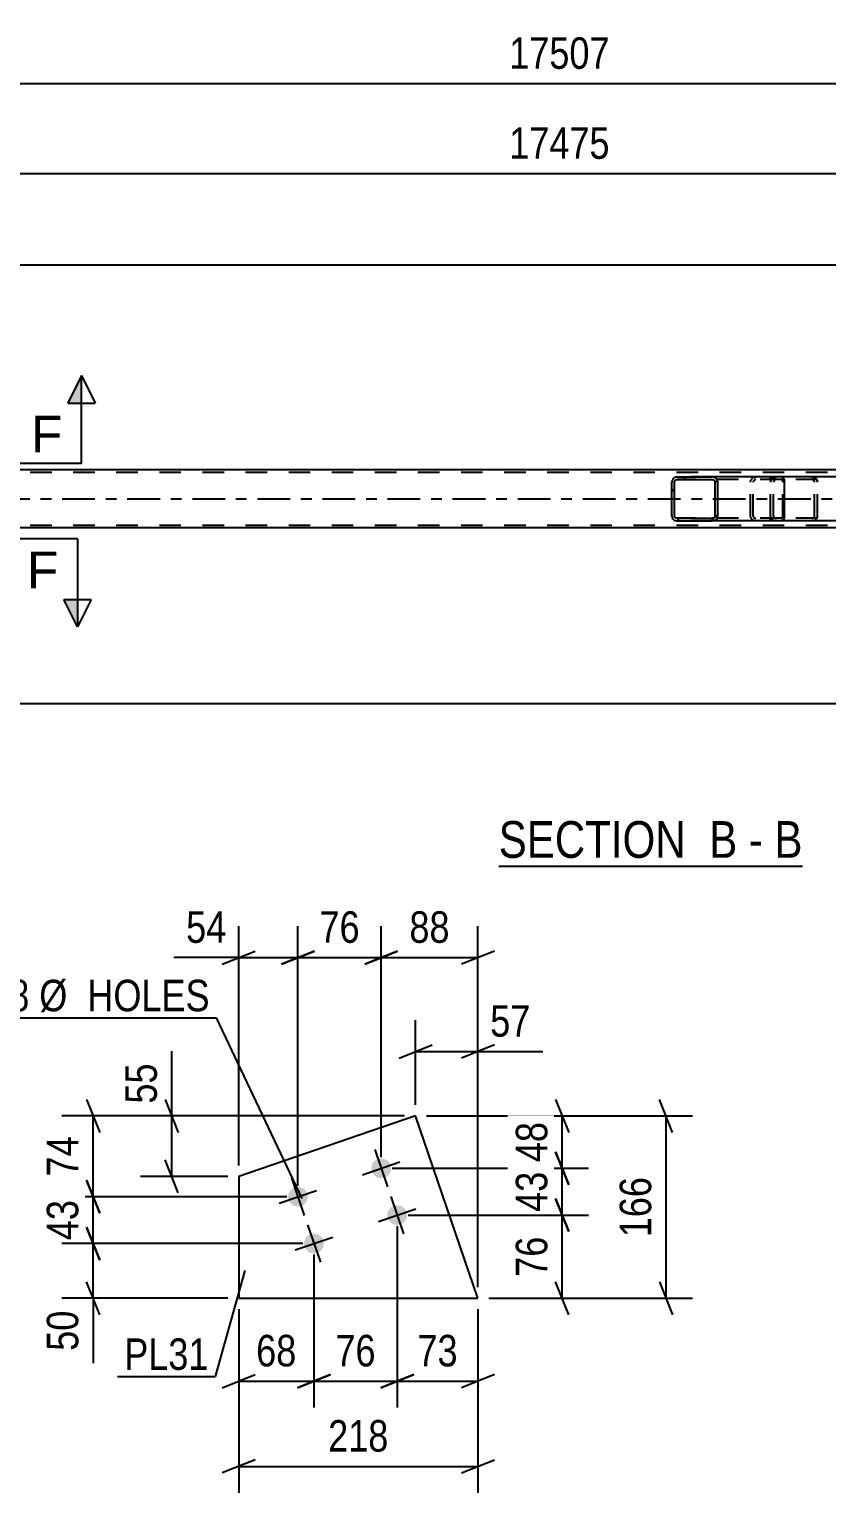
# Model space of a CAD drawing. Header units: millimetres. Extents: x 0 to 841, y 0 to 594.
# Drawn here: x 345.1 to 417.7, y 123.8 to 257 of the extents above; entities that cross this region are included whole.
import ezdxf

# ---------------------------------------------------------------- set-up
doc = ezdxf.new("R2010")
doc.units = ezdxf.units.MM
doc.linetypes.add('DXK_LINE_DOT2', pattern=[3.9198, 1.9599, -1.9599])
doc.linetypes.add('DXK_LINE_DOT3', pattern=[5.9187, 2.979, -0.9799, 0.9799, -0.9799])
doc.styles.add('Arial', font='arial.ttf', dxfattribs={"height": 0.2})
doc.styles.add('Arial Narrow', font='ARIALN.TTF', dxfattribs={"height": 0.2})

# ---------------------------------------------------------------- blocks, each defined once
blk = doc.blocks.new('Unknown-389678698-12 - 4482')
at = {"color": 6, "linetype": 'Continuous'}
blk.add_line((387.84, 180.85), (415.48, 180.85), dxfattribs=at)
at = {"color": 0, "linetype": 'Continuous'}
for points in [[(405.94, 181.6), (405.94, 185.1), (387.84, 185.1), (387.84, 181.6)], [(409.55, 181.6), (409.55, 185.1), (406.99, 185.1), (406.99, 181.6)], [(411.87, 181.6), (411.87, 185.1), (410.6, 185.1), (410.6, 181.6)], [(415.48, 181.6), (415.48, 185.1), (412.92, 185.1), (412.92, 181.6)]]:
    blk.add_wipeout(points, dxfattribs=at)
at = {"color": 7, "linetype": 'Continuous', "style": 'Arial Narrow'}
for s, p in [('SECTION ', (387.84, 181.6)), ('B', (406.99, 181.6)), ('B', (412.92, 181.6)), ('-', (410.6, 181.6))]:
    blk.add_text(s, height=3.34, dxfattribs=at).set_placement(p)
blk = doc.blocks.new('Part-389678698-4607 - 4482')
at = {"color": 7, "linetype": 'DXK_LINE_DOT2'}
for p, q in [((731.32, 216.65), (64.04, 216.65)), ((731.32, 211.85), (64.04, 211.85))]:
    blk.add_line(p, q, dxfattribs=at)
at = {"color": 2, "linetype": 'Continuous'}
for p, q in [((580.96, 216.89), (331.54, 216.89)), ((580.96, 211.61), (331.54, 211.61))]:
    blk.add_line(p, q, dxfattribs=at)
at = {"color": 7, "linetype": 'DXK_LINE_DOT3'}
blk.add_line((64.04, 214.25), (731.32, 214.25), dxfattribs=at)
blk = doc.blocks.new('Part-389678698-4608 - 4482')
at = {"linetype": 'Continuous'}
h = blk.add_hatch(dxfattribs=at)
h.set_pattern_fill('', scale=0.7, style=0, pattern_type=0)
h.set_pattern_definition([(45, (425.1412, 215.9505), (-1.57154, 1.57154), [])])
h.paths.add_polyline_path([(425.18, 215.77), (425.14, 215.95), (425.03, 216.11), (424.86, 216.21), (424.67, 216.25), (421.43, 216.25), (421.24, 216.21), (421.07, 216.11), (420.96, 215.95), (420.92, 215.77), (420.92, 212.73), (420.96, 212.54), (421.07, 212.39), (421.24, 212.28), (421.43, 212.25), (424.67, 212.25), (424.86, 212.28), (425.03, 212.39), (425.14, 212.54), (425.18, 212.73)])
h.paths.add_polyline_path([(424.91, 212.64), (424.85, 212.56), (424.77, 212.51), (424.67, 212.49), (421.43, 212.49), (421.34, 212.51), (421.25, 212.56), (421.2, 212.64), (421.18, 212.73), (421.18, 215.77), (421.2, 215.86), (421.25, 215.94), (421.34, 215.99), (421.43, 216.01), (424.67, 216.01), (424.77, 215.99), (424.85, 215.94), (424.91, 215.86), (424.92, 215.77), (424.92, 212.73)])
at = {"color": 7, "linetype": 'DXK_LINE_DOT2'}
for p, q in [((412.57, 215.77), (412.61, 215.95)), ((412.57, 212.73), (412.57, 215.77)), ((412.85, 215.86), (412.83, 215.77)), ((412.83, 212.73), (412.83, 215.77)), ((412.9, 215.94), (412.85, 215.86)), ((412.89, 216.21), (413.08, 216.25)), ((412.99, 215.99), (412.9, 215.94)), ((413.08, 216.01), (412.99, 215.99)), ((416.32, 216.25), (413.08, 216.25)), ((424.67, 216.01), (413.08, 216.01)), ((416.32, 216.25), (416.52, 216.21)), ((416.42, 215.99), (416.32, 216.01)), ((416.5, 215.94), (416.42, 215.99)), ((416.56, 215.86), (416.5, 215.94)), ((416.58, 215.77), (416.56, 215.86)), ((416.58, 212.73), (416.58, 215.77)), ((416.79, 215.95), (416.83, 215.77)), ((416.83, 212.73), (416.83, 215.77)), ((424.67, 216.25), (421.43, 216.25)), ((412.61, 212.54), (412.57, 212.73)), ((412.83, 212.73), (412.85, 212.64)), ((412.85, 212.64), (412.9, 212.56)), ((413.08, 212.25), (412.89, 212.28)), ((412.9, 212.56), (412.99, 212.51)), ((412.99, 212.51), (413.08, 212.49)), ((424.67, 212.49), (413.08, 212.49)), ((416.32, 212.25), (413.08, 212.25)), ((416.32, 212.49), (416.42, 212.51)), ((416.52, 212.28), (416.32, 212.25)), ((416.42, 212.51), (416.5, 212.56)), ((416.5, 212.56), (416.56, 212.64)), ((416.56, 212.64), (416.58, 212.73)), ((416.83, 212.73), (416.79, 212.54)), ((424.67, 212.25), (421.43, 212.25))]:
    blk.add_line(p, q, dxfattribs=at)
at = {"color": 2, "linetype": 'Continuous'}
for p, q in [((421.43, 216.25), (413.57, 216.25)), ((420.96, 215.95), (420.92, 215.77)), ((420.92, 212.73), (420.92, 215.77)), ((421.18, 215.77), (421.2, 215.86)), ((421.18, 212.73), (421.18, 215.77)), ((421.2, 215.86), (421.25, 215.94)), ((421.43, 216.25), (421.24, 216.21)), ((421.25, 215.94), (421.34, 215.99)), ((421.34, 215.99), (421.43, 216.01)), ((421.43, 216.25), (424.67, 216.25)), ((421.43, 216.01), (424.67, 216.01)), ((424.86, 216.21), (424.67, 216.25)), ((424.67, 216.01), (424.77, 215.99)), ((424.77, 215.99), (424.85, 215.94)), ((424.85, 215.94), (424.91, 215.86)), ((424.91, 215.86), (424.92, 215.77)), ((424.92, 212.73), (424.92, 215.77)), ((425.18, 215.77), (425.14, 215.95)), ((425.18, 212.73), (425.18, 215.77)), ((421.43, 212.25), (413.57, 212.25)), ((420.92, 212.73), (420.96, 212.54)), ((421.2, 212.64), (421.18, 212.73)), ((421.25, 212.56), (421.2, 212.64)), ((421.24, 212.28), (421.43, 212.25)), ((421.34, 212.51), (421.25, 212.56)), ((421.43, 212.49), (421.34, 212.51)), ((421.43, 212.49), (424.67, 212.49)), ((421.43, 212.25), (424.67, 212.25)), ((424.77, 212.51), (424.67, 212.49)), ((424.67, 212.25), (424.86, 212.28)), ((424.85, 212.56), (424.77, 212.51)), ((424.91, 212.64), (424.85, 212.56)), ((424.92, 212.73), (424.91, 212.64)), ((425.14, 212.54), (425.18, 212.73))]:
    blk.add_line(p, q, dxfattribs=at)
at = {"color": 7, "linetype": 'DXK_LINE_DOT2'}
for centre, start, end in [((413.07, 215.75), 110.7584, 155.6801), ((416.34, 215.75), 24.32, 69.2417), ((413.07, 212.75), 204.32, 249.2417), ((416.34, 212.75), 290.7584, 335.6801)]:
    blk.add_arc(centre, 0.496, start, end, dxfattribs=at)
at = {"color": 2, "linetype": 'Continuous'}
for centre, start, end in [((421.41, 215.75), 110.7584, 155.6801), ((424.69, 215.75), 24.32, 69.2417), ((421.41, 212.75), 204.32, 249.2417), ((424.69, 212.75), 290.7584, 335.6801)]:
    blk.add_arc(centre, 0.496, start, end, dxfattribs=at)
blk = doc.blocks.new('Part-389678698-4704 - 4482')
at = {"linetype": 'Continuous'}
h = blk.add_hatch(dxfattribs=at)
h.set_pattern_fill('', scale=0.7, style=0, pattern_type=0)
h.set_pattern_definition([(45, (407.7307, 215.9505), (-1.57154, 1.57154), [])])
h.paths.add_polyline_path([(407.77, 215.77), (407.73, 215.95), (407.62, 216.11), (407.46, 216.21), (407.27, 216.25), (404.08, 216.25), (403.89, 216.21), (403.73, 216.11), (403.62, 215.95), (403.58, 215.77), (403.58, 212.73), (403.62, 212.54), (403.73, 212.39), (403.89, 212.28), (404.08, 212.25), (407.27, 212.25), (407.46, 212.28), (407.62, 212.39), (407.73, 212.54), (407.77, 212.73)])
h.paths.add_polyline_path([(407.5, 212.64), (407.44, 212.56), (407.36, 212.51), (407.27, 212.49), (404.08, 212.49), (403.99, 212.51), (403.9, 212.56), (403.85, 212.64), (403.83, 212.73), (403.83, 215.77), (403.85, 215.86), (403.9, 215.94), (403.99, 215.99), (404.08, 216.01), (407.27, 216.01), (407.36, 215.99), (407.44, 215.94), (407.5, 215.86), (407.52, 215.77), (407.52, 212.73)])
at = {"color": 2, "linetype": 'Continuous'}
for p, q in [((403.62, 215.95), (403.58, 215.77)), ((403.58, 212.73), (403.58, 215.77)), ((403.83, 215.77), (403.85, 215.86)), ((403.83, 212.73), (403.83, 215.77)), ((403.85, 215.86), (403.9, 215.94)), ((404.08, 216.25), (403.89, 216.21)), ((403.9, 215.94), (403.99, 215.99)), ((403.99, 215.99), (404.08, 216.01)), ((404.08, 216.25), (407.27, 216.25)), ((404.08, 216.01), (407.27, 216.01)), ((413.57, 216.25), (407.27, 216.25)), ((407.46, 216.21), (407.27, 216.25)), ((407.27, 216.01), (407.36, 215.99)), ((407.36, 215.99), (407.44, 215.94)), ((407.44, 215.94), (407.5, 215.86)), ((407.5, 215.86), (407.52, 215.77)), ((407.52, 212.73), (407.52, 215.77)), ((407.77, 215.77), (407.73, 215.95)), ((407.77, 212.73), (407.77, 215.77)), ((413.57, 216.25), (413.67, 216.21)), ((413.67, 216.21), (413.76, 216.11)), ((413.76, 216.11), (413.82, 215.95)), ((413.82, 215.95), (413.84, 215.77)), ((413.84, 212.73), (413.84, 215.77)), ((403.58, 212.73), (403.62, 212.54)), ((403.85, 212.64), (403.83, 212.73)), ((403.9, 212.56), (403.85, 212.64)), ((403.89, 212.28), (404.08, 212.25)), ((403.99, 212.51), (403.9, 212.56)), ((404.08, 212.49), (403.99, 212.51)), ((404.08, 212.49), (407.27, 212.49)), ((404.08, 212.25), (407.27, 212.25)), ((407.36, 212.51), (407.27, 212.49)), ((407.27, 212.25), (407.46, 212.28)), ((413.57, 212.25), (407.27, 212.25)), ((407.44, 212.56), (407.36, 212.51)), ((407.5, 212.64), (407.44, 212.56)), ((407.52, 212.73), (407.5, 212.64)), ((407.73, 212.54), (407.77, 212.73)), ((413.67, 212.28), (413.57, 212.25)), ((413.76, 212.39), (413.67, 212.28)), ((413.82, 212.54), (413.76, 212.39)), ((413.84, 212.73), (413.82, 212.54))]:
    blk.add_line(p, q, dxfattribs=at)
at = {"color": 7, "linetype": 'DXK_LINE_DOT2'}
for p, q in [((407.27, 216.25), (404.08, 216.25)), ((413.57, 216.01), (404.08, 216.01)), ((410.73, 215.77), (410.77, 215.95)), ((410.73, 212.73), (410.73, 215.77)), ((411, 215.86), (410.98, 215.77)), ((410.98, 212.73), (410.98, 215.77)), ((411.05, 215.94), (411, 215.86)), ((411.04, 216.21), (411.23, 216.25)), ((411.14, 215.99), (411.05, 215.94)), ((411.23, 216.01), (411.14, 215.99)), ((412.57, 216.01), (412.57, 216.25)), ((413.62, 215.99), (413.57, 216.01)), ((413.66, 215.94), (413.62, 215.99)), ((413.69, 215.86), (413.66, 215.94)), ((413.7, 215.77), (413.69, 215.86)), ((413.7, 212.73), (413.7, 215.77)), ((413.57, 212.49), (404.08, 212.49)), ((407.27, 212.25), (404.08, 212.25)), ((410.77, 212.54), (410.73, 212.73)), ((410.98, 212.73), (411, 212.64)), ((411, 212.64), (411.05, 212.56)), ((411.23, 212.25), (411.04, 212.28)), ((411.05, 212.56), (411.08, 212.54)), ((411.08, 212.54), (411.14, 212.51)), ((411.14, 212.51), (411.23, 212.49)), ((412.57, 212.25), (412.57, 212.49)), ((413.57, 212.49), (413.62, 212.51)), ((413.62, 212.51), (413.66, 212.56)), ((413.66, 212.56), (413.69, 212.64)), ((413.69, 212.64), (413.7, 212.73))]:
    blk.add_line(p, q, dxfattribs=at)
at = {"color": 2, "linetype": 'Continuous'}
for centre, start, end in [((404.07, 215.75), 111.1941, 156.1506), ((407.28, 215.75), 23.8494, 68.8059), ((404.07, 212.74), 203.8494, 248.8059), ((407.28, 212.74), 291.1941, 336.1506)]:
    blk.add_arc(centre, 0.492, start, end, dxfattribs=at)
at = {"color": 7, "linetype": 'DXK_LINE_DOT2'}
for centre, start, end in [((411.22, 215.75), 111.1941, 156.1506), ((411.22, 212.74), 203.8495, 248.8059)]:
    blk.add_arc(centre, 0.492, start, end, dxfattribs=at)
blk = doc.blocks.new('Part-389678698-28863 - 28862')
at = {"color": 2, "linetype": 'Continuous'}
for p, q in [((380.28, 158.12), (364.19, 152.62)), ((385.95, 141.53), (380.28, 158.12)), ((364.19, 152.62), (364.19, 141.53)), ((364.19, 141.53), (385.95, 141.53))]:
    blk.add_line(p, q, dxfattribs=at)
blk = doc.blocks.new('Bolt-389678698-28864 - 28862')
at = {"linetype": 'Continuous'}
for points in [[(378, 153.64, -1), (376.3, 153.06, -1)], [(370.43, 151.05, -1), (368.73, 150.47, -1)], [(379.46, 149.38, -1), (377.75, 148.8, -1)], [(371.89, 146.8, -1), (370.18, 146.21, -1)]]:
    blk.add_hatch(color=1, dxfattribs=at).paths.add_polyline_path(points)
at = {"color": 1, "linetype": 'Continuous'}
for p, q in [((376.57, 155.05), (377.73, 151.65)), ((375.45, 152.77), (378.85, 153.93)), ((369, 152.47), (370.16, 149.06)), ((367.88, 150.18), (371.28, 151.34)), ((378.02, 150.8), (379.19, 147.39)), ((376.9, 148.51), (380.31, 149.67)), ((370.45, 148.21), (371.62, 144.8)), ((369.33, 145.92), (372.74, 147.09))]:
    blk.add_line(p, q, dxfattribs=at)
blk = doc.blocks.new('StraightDimension-389678698-4810 - 4482')
at = {"color": 7, "linetype": 'Continuous'}
blk.add_line((326.34, 235.56), (581.76, 235.56), dxfattribs=at)
blk = doc.blocks.new('StraightDimension-389678698-4907 - 4482')
at = {"color": 7, "linetype": 'Continuous'}
blk.add_line((326.34, 195.64), (581.76, 195.64), dxfattribs=at)
blk = doc.blocks.new('StraightDimension-389678698-13700 - 4482')
at = {"color": 7, "linetype": 'Continuous'}
blk.add_line((55.42, 243.85), (731.32, 243.85), dxfattribs=at)
at = {"color": 0}
blk.add_wipeout([(398.54, 244.6), (398.54, 248.8), (388.2, 248.8), (388.2, 244.6)], dxfattribs=at)
at = {"color": 3, "style": 'Arial Narrow'}
blk.add_text('17475', height=2.863, dxfattribs=at).set_placement((388.8, 245.2))
blk = doc.blocks.new('StraightDimension-389678698-28582 - 4482')
at = {"color": 7, "linetype": 'Continuous'}
blk.add_line((54.78, 252.04), (731.96, 252.04), dxfattribs=at)
at = {"color": 0}
blk.add_wipeout([(398.54, 252.79), (398.54, 256.99), (388.2, 256.99), (388.2, 252.79)], dxfattribs=at)
at = {"color": 3, "style": 'Arial Narrow'}
blk.add_text('17507', height=2.863, dxfattribs=at).set_placement((388.8, 253.39))
blk = doc.blocks.new('StraightDimension-389678698-47230 - 28862')
at = {"color": 7, "linetype": 'Continuous'}
for p, q in [((369.58, 151.76), (369.58, 175.37)), ((377.15, 154.35), (377.15, 175.37)), ((368.08, 171.92), (371.08, 173.12)), ((378.65, 173.12), (375.65, 171.92)), ((369.58, 172.52), (377.15, 172.52))]:
    blk.add_line(p, q, dxfattribs=at)
at = {"color": 0}
blk.add_wipeout([(375.79, 173.27), (375.79, 177.47), (370.94, 177.47), (370.94, 173.27)], dxfattribs=at)
at = {"color": 3, "style": 'Arial Narrow'}
blk.add_text('76', height=2.863, dxfattribs=at).set_placement((371.54, 173.87))
blk = doc.blocks.new('StraightDimension-389678698-35698 - 28862')
at = {"color": 7, "linetype": 'Continuous'}
for p, q in [((364.19, 140.53), (364.19, 123.83)), ((385.95, 140.53), (385.95, 123.83)), ((365.69, 126.83), (362.69, 125.63)), ((384.45, 125.63), (387.45, 126.83)), ((364.19, 126.23), (385.95, 126.23))]:
    blk.add_line(p, q, dxfattribs=at)
at = {"color": 0}
blk.add_wipeout([(378.41, 126.98), (378.41, 131.18), (371.73, 131.18), (371.73, 126.98)], dxfattribs=at)
at = {"color": 3, "style": 'Arial Narrow'}
blk.add_text('218', height=2.863, dxfattribs=at).set_placement((372.33, 127.58))
blk = doc.blocks.new('StraightDimension-389678698-35705 - 28862')
at = {"color": 7, "linetype": 'Continuous'}
for p, q in [((371.04, 145.5), (371.04, 131.58)), ((364.19, 140.53), (364.19, 131.58)), ((362.69, 133.38), (365.69, 134.58)), ((372.54, 134.58), (369.54, 133.38)), ((364.19, 133.98), (371.04, 133.98))]:
    blk.add_line(p, q, dxfattribs=at)
at = {"color": 0}
blk.add_wipeout([(370.04, 134.73), (370.04, 138.93), (365.18, 138.93), (365.18, 134.73)], dxfattribs=at)
at = {"color": 3, "style": 'Arial Narrow'}
blk.add_text('68', height=2.863, dxfattribs=at).set_placement((365.78, 135.33))
blk = doc.blocks.new('StraightDimension-389678698-35703 - 28862')
at = {"color": 7, "linetype": 'Continuous'}
for p, q in [((378.61, 148.09), (378.61, 131.58)), ((385.95, 140.53), (385.95, 131.58)), ((377.11, 133.38), (380.11, 134.58)), ((387.45, 134.58), (384.45, 133.38)), ((378.61, 133.98), (385.95, 133.98))]:
    blk.add_line(p, q, dxfattribs=at)
at = {"color": 0}
blk.add_wipeout([(384.7, 134.73), (384.7, 138.93), (379.85, 138.93), (379.85, 134.73)], dxfattribs=at)
at = {"color": 3, "style": 'Arial Narrow'}
blk.add_text('73', height=2.863, dxfattribs=at).set_placement((380.45, 135.33))
blk = doc.blocks.new('StraightDimension-389678698-35704 - 28862')
at = {"color": 7, "linetype": 'Continuous'}
for p, q in [((378.61, 148.09), (378.61, 131.58)), ((371.04, 145.5), (371.04, 131.58)), ((369.54, 133.38), (372.54, 134.58)), ((380.11, 134.58), (377.11, 133.38)), ((371.04, 133.98), (378.61, 133.98))]:
    blk.add_line(p, q, dxfattribs=at)
at = {"color": 0}
blk.add_wipeout([(377.25, 134.73), (377.25, 138.93), (372.39, 138.93), (372.39, 134.73)], dxfattribs=at)
at = {"color": 3, "style": 'Arial Narrow'}
blk.add_text('76', height=2.863, dxfattribs=at).set_placement((372.99, 135.33))
blk = doc.blocks.new('StraightDimension-389678698-35841 - 28862')
at = {"color": 7, "linetype": 'Continuous'}
for p, q in [((358.1, 158.12), (358.1, 164.02)), ((358.1, 158.12), (358.1, 164.02)), ((357.5, 159.62), (358.7, 156.62)), ((379.28, 158.12), (355.25, 158.12)), ((358.1, 152.62), (358.1, 158.12)), ((358.7, 151.12), (357.5, 154.12)), ((363.19, 152.62), (355.25, 152.62))]:
    blk.add_line(p, q, dxfattribs=at)
at = {"color": 0}
blk.add_wipeout([(357.35, 163.5), (353.15, 163.5), (353.15, 158.64), (357.35, 158.64)], dxfattribs=at)
at = {"color": 3, "style": 'Arial Narrow'}
blk.add_text('55', height=2.863, rotation=90.0002, dxfattribs=at).set_placement((356.75, 159.24))
blk = doc.blocks.new('StraightDimension-389678698-35724 - 28862')
at = {"color": 7, "linetype": 'Continuous'}
for p, q in [((380.28, 159.12), (380.28, 166.83)), ((385.95, 142.53), (385.95, 166.83)), ((378.78, 163.38), (381.78, 164.58)), ((380.28, 163.98), (385.95, 163.98)), ((387.45, 164.58), (384.45, 163.38)), ((385.95, 163.98), (391.85, 163.98)), ((385.95, 163.98), (391.85, 163.98))]:
    blk.add_line(p, q, dxfattribs=at)
at = {"color": 0}
blk.add_wipeout([(391.33, 164.73), (391.33, 168.93), (386.47, 168.93), (386.47, 164.73)], dxfattribs=at)
at = {"color": 3, "style": 'Arial Narrow'}
blk.add_text('57', height=2.863, dxfattribs=at).set_placement((387.07, 165.33))
blk = doc.blocks.new('StraightDimension-389678698-35774 - 28862')
at = {"color": 7, "linetype": 'Continuous'}
for p, q in [((403.66, 156.62), (402.46, 159.62)), ((381.28, 158.12), (405.46, 158.12)), ((403.06, 141.53), (403.06, 158.12)), ((402.46, 143.03), (403.66, 140.03)), ((386.95, 141.53), (405.46, 141.53))]:
    blk.add_line(p, q, dxfattribs=at)
at = {"color": 0}
blk.add_wipeout([(402.31, 153.17), (398.11, 153.17), (398.11, 146.48), (402.31, 146.48)], dxfattribs=at)
at = {"color": 3, "style": 'Arial Narrow'}
blk.add_text('166', height=2.863, rotation=90.0002, dxfattribs=at).set_placement((401.71, 147.08))
blk = doc.blocks.new('StraightDimension-389678698-35783 - 28862')
at = {"color": 7, "linetype": 'Continuous'}
for p, q in [((393.01, 159.62), (394.21, 156.62)), ((381.28, 158.12), (396.01, 158.12)), ((393.61, 153.35), (393.61, 158.12)), ((394.21, 151.85), (393.01, 154.85)), ((378.15, 153.35), (396.01, 153.35))]:
    blk.add_line(p, q, dxfattribs=at)
at = {"color": 0}
blk.add_wipeout([(392.86, 158.16), (388.66, 158.16), (388.66, 153.31), (392.86, 153.31)], dxfattribs=at)
at = {"color": 3, "style": 'Arial Narrow'}
blk.add_text('48', height=2.863, rotation=90.0002, dxfattribs=at).set_placement((392.26, 153.91))
blk = doc.blocks.new('StraightDimension-389678698-35784 - 28862')
at = {"color": 7, "linetype": 'Continuous'}
for p, q in [((393.01, 154.85), (394.21, 151.85)), ((378.15, 153.35), (396.01, 153.35)), ((393.61, 149.09), (393.61, 153.35)), ((394.21, 147.59), (393.01, 150.59)), ((379.61, 149.09), (396.01, 149.09))]:
    blk.add_line(p, q, dxfattribs=at)
at = {"color": 0}
blk.add_wipeout([(392.86, 153.65), (388.66, 153.65), (388.66, 148.79), (392.86, 148.79)], dxfattribs=at)
at = {"color": 3, "style": 'Arial Narrow'}
blk.add_text('43', height=2.863, rotation=90.0002, dxfattribs=at).set_placement((392.26, 149.39))
blk = doc.blocks.new('StraightDimension-389678698-35785 - 28862')
at = {"color": 7, "linetype": 'Continuous'}
for p, q in [((393.01, 150.59), (394.21, 147.59)), ((379.61, 149.09), (396.01, 149.09)), ((393.61, 141.53), (393.61, 149.09)), ((394.21, 140.03), (393.01, 143.03)), ((386.95, 141.53), (396.01, 141.53))]:
    blk.add_line(p, q, dxfattribs=at)
at = {"color": 0}
blk.add_wipeout([(392.86, 147.74), (388.66, 147.74), (388.66, 142.88), (392.86, 142.88)], dxfattribs=at)
at = {"color": 3, "style": 'Arial Narrow'}
blk.add_text('76', height=2.863, rotation=90.0002, dxfattribs=at).set_placement((392.26, 143.48))
blk = doc.blocks.new('StraightDimension-389678698-47231 - 28862')
at = {"color": 7, "linetype": 'Continuous'}
for p, q in [((364.19, 153.62), (364.19, 175.37)), ((369.58, 151.76), (369.58, 175.37)), ((362.69, 171.92), (365.69, 173.12)), ((371.08, 173.12), (368.08, 171.92)), ((364.19, 172.52), (358.28, 172.52)), ((364.19, 172.52), (358.28, 172.52)), ((364.19, 172.52), (369.58, 172.52))]:
    blk.add_line(p, q, dxfattribs=at)
at = {"color": 0}
blk.add_wipeout([(363.66, 173.27), (363.66, 177.47), (358.81, 177.47), (358.81, 173.27)], dxfattribs=at)
at = {"color": 3, "style": 'Arial Narrow'}
blk.add_text('54', height=2.863, dxfattribs=at).set_placement((359.41, 173.87))
blk = doc.blocks.new('StraightDimension-389678698-47167 - 28862')
at = {"color": 7, "linetype": 'Continuous'}
for p, q in [((350.35, 159.62), (351.55, 156.62)), ((379.28, 158.12), (348.1, 158.12)), ((350.95, 150.76), (350.95, 158.12)), ((351.55, 149.26), (350.35, 152.26)), ((368.58, 150.76), (348.1, 150.76))]:
    blk.add_line(p, q, dxfattribs=at)
at = {"color": 0}
blk.add_wipeout([(350.2, 156.87), (346, 156.87), (346, 152.01), (350.2, 152.01)], dxfattribs=at)
at = {"color": 3, "style": 'Arial Narrow'}
blk.add_text('74', height=2.863, rotation=90.0002, dxfattribs=at).set_placement((349.6, 152.61))
blk = doc.blocks.new('StraightDimension-389678698-47168 - 28862')
at = {"color": 7, "linetype": 'Continuous'}
for p, q in [((350.35, 152.26), (351.55, 149.26)), ((368.58, 150.76), (348.1, 150.76)), ((350.95, 146.5), (350.95, 150.76)), ((351.55, 145), (350.35, 148)), ((370.04, 146.5), (348.1, 146.5))]:
    blk.add_line(p, q, dxfattribs=at)
at = {"color": 0}
blk.add_wipeout([(350.2, 151.06), (346, 151.06), (346, 146.21), (350.2, 146.21)], dxfattribs=at)
at = {"color": 3, "style": 'Arial Narrow'}
blk.add_text('43', height=2.863, rotation=90.0002, dxfattribs=at).set_placement((349.6, 146.81))
blk = doc.blocks.new('StraightDimension-389678698-47169 - 28862')
at = {"color": 7, "linetype": 'Continuous'}
for p, q in [((350.35, 148), (351.55, 145)), ((370.04, 146.5), (348.1, 146.5)), ((350.95, 141.53), (350.95, 146.5)), ((351.55, 140.03), (350.35, 143.03)), ((363.19, 141.53), (348.1, 141.53)), ((350.95, 141.53), (350.95, 135.63)), ((350.95, 141.53), (350.95, 135.63))]:
    blk.add_line(p, q, dxfattribs=at)
at = {"color": 0}
blk.add_wipeout([(350.2, 141.01), (346, 141.01), (346, 136.15), (350.2, 136.15)], dxfattribs=at)
at = {"color": 3, "style": 'Arial Narrow'}
blk.add_text('50', height=2.863, rotation=90.0002, dxfattribs=at).set_placement((349.6, 136.75))
blk = doc.blocks.new('StraightDimension-389678698-47229 - 28862')
at = {"color": 7, "linetype": 'Continuous'}
for p, q in [((377.15, 154.35), (377.15, 175.37)), ((385.95, 142.53), (385.95, 175.37)), ((375.65, 171.92), (378.65, 173.12)), ((387.45, 173.12), (384.45, 171.92)), ((377.15, 172.52), (385.95, 172.52))]:
    blk.add_line(p, q, dxfattribs=at)
at = {"color": 0}
blk.add_wipeout([(383.98, 173.27), (383.98, 177.47), (379.12, 177.47), (379.12, 173.27)], dxfattribs=at)
at = {"color": 3, "style": 'Arial Narrow'}
blk.add_text('88', height=2.863, dxfattribs=at).set_placement((379.72, 173.87))
blk = doc.blocks.new('SectionMark-389678698-4948 - 4482')
at = {"linetype": 'Continuous'}
for points in [[(304.86, 205.11), (306.11, 205.11), (304.86, 202.61)], [(348.28, 205.11), (349.53, 205.11), (349.53, 202.61)]]:
    blk.add_hatch(color=6, dxfattribs=at).paths.add_polyline_path(points)
at = {"color": 6, "linetype": 'Continuous'}
for p, q in [((304.86, 210.61), (312.86, 210.61)), ((304.86, 210.61), (304.86, 202.61)), ((349.53, 210.61), (341.53, 210.61)), ((349.53, 210.61), (349.53, 202.61)), ((304.86, 202.61), (303.61, 205.11)), ((306.11, 205.11), (303.61, 205.11)), ((304.86, 202.61), (306.11, 205.11)), ((348.28, 205.11), (350.78, 205.11)), ((349.53, 202.61), (348.28, 205.11)), ((350.78, 205.11), (349.53, 202.61))]:
    blk.add_line(p, q, dxfattribs=at)
at = {"color": 0, "linetype": 'Continuous'}
for points in [[(309.46, 206.11), (309.46, 209.61), (306.61, 209.61), (306.61, 206.11)], [(347.78, 206.11), (347.78, 209.61), (344.93, 209.61), (344.93, 206.11)]]:
    blk.add_wipeout(points, dxfattribs=at)
at = {"color": 3, "linetype": 'Continuous', "style": 'Arial'}
for p in [(306.61, 206.11), (344.93, 206.11)]:
    blk.add_text('F', height=3.34, dxfattribs=at).set_placement(p)
blk = doc.blocks.new('SectionMark-389678698-4952 - 4482')
at = {"linetype": 'Continuous'}
for points in [[(306.84, 222.98), (305.59, 222.98), (305.59, 225.48)], [(349.9, 222.98), (348.65, 222.98), (349.9, 225.48)]]:
    blk.add_hatch(color=6, dxfattribs=at).paths.add_polyline_path(points)
at = {"color": 6, "linetype": 'Continuous'}
for p, q in [((304.34, 222.98), (305.59, 225.48)), ((305.59, 217.48), (305.59, 225.48)), ((305.59, 225.48), (306.84, 222.98)), ((349.9, 225.48), (348.65, 222.98)), ((349.9, 217.48), (349.9, 225.48)), ((349.9, 225.48), (351.15, 222.98)), ((306.84, 222.98), (304.34, 222.98)), ((348.65, 222.98), (351.15, 222.98)), ((305.59, 217.48), (313.59, 217.48)), ((349.9, 217.48), (341.9, 217.48))]:
    blk.add_line(p, q, dxfattribs=at)
at = {"color": 0, "linetype": 'Continuous'}
for points in [[(310.2, 218.48), (310.2, 221.98), (307.34, 221.98), (307.34, 218.48)], [(348.15, 218.48), (348.15, 221.98), (345.3, 221.98), (345.3, 218.48)]]:
    blk.add_wipeout(points, dxfattribs=at)
at = {"color": 3, "linetype": 'Continuous', "style": 'Arial'}
for p in [(307.34, 218.48), (345.3, 218.48)]:
    blk.add_text('F', height=3.34, dxfattribs=at).set_placement(p)
blk = doc.blocks.new('Mark-389678698-29476 - 28862')
at = {"color": 0}
blk.add_wipeout([(361.46, 135.01), (361.46, 138.01), (353.78, 138.01), (353.78, 135.01)], dxfattribs=at)
blk.add_wipeout([(361.46, 135.01), (361.46, 138.01), (353.78, 138.01), (353.78, 135.01)], dxfattribs=at)
at = {"color": 30, "linetype": 'Continuous'}
for p in [(364.74, 144.04), (353.18, 134.41)]:
    blk.add_line(p, (362.06, 134.41), dxfattribs=at)
at = {"color": 3, "style": 'Arial Narrow'}
blk.add_text('PL31', height=2.863, dxfattribs=at).set_placement((353.78, 135.01))
blk = doc.blocks.new('Mark-389678698-29479 - 28862')
at = {"color": 0}
for points in [[(337.87, 167.64), (337.87, 170.64), (336.04, 170.64), (336.04, 167.64)], [(340.6, 167.64), (340.6, 170.64), (338.77, 170.64), (338.77, 167.64)], [(345.15, 167.64), (345.15, 170.64), (341.5, 170.64), (341.5, 167.64)], [(361.58, 167.64), (361.58, 170.64), (346.05, 170.64), (346.05, 167.64)]]:
    blk.add_wipeout(points, dxfattribs=at)
for points in [[(337.87, 167.64), (337.87, 170.64), (336.04, 170.64), (336.04, 167.64)], [(340.6, 167.64), (340.6, 170.64), (338.77, 170.64), (338.77, 167.64)], [(345.15, 167.64), (345.15, 170.64), (341.5, 170.64), (341.5, 167.64)], [(361.58, 167.64), (361.58, 170.64), (346.05, 170.64), (346.05, 167.64)]]:
    blk.add_wipeout(points, dxfattribs=at)
at = {"color": 7, "linetype": 'Continuous'}
for p in [(335.44, 167.04), (369.97, 150.59)]:
    blk.add_line(p, (362.18, 167.04), dxfattribs=at)
at = {"color": 3, "style": 'Arial Narrow'}
for s, height, p in [('4', 2.86, (336.04, 167.64)), ('#', 2.86, (338.77, 167.64)), ('18', 2.863, (341.5, 167.64)), ('Ø  HOLES', 2.863, (346.05, 167.64))]:
    blk.add_text(s, height=height, dxfattribs=at).set_placement(p)

msp = doc.modelspace()

# ---------------------------------------------------------------- block references
for name in ['StraightDimension-389678698-4810 - 4482', 'Part-389678698-4607 - 4482', 'Part-389678698-4704 - 4482', 'Part-389678698-4608 - 4482', 'Unknown-389678698-12 - 4482', 'Part-389678698-28863 - 28862', 'Bolt-389678698-28864 - 28862', 'StraightDimension-389678698-35698 - 28862']:
    msp.add_blockref(name, (0, 0))

# ---------------------------------------------------------------- next in the draw order: block references
for name in ['StraightDimension-389678698-13700 - 4482', 'StraightDimension-389678698-4907 - 4482', 'StraightDimension-389678698-47230 - 28862', 'StraightDimension-389678698-35703 - 28862', 'StraightDimension-389678698-35705 - 28862']:
    msp.add_blockref(name, (0, 0))

# ---------------------------------------------------------------- next in the draw order: block references
for name in ['StraightDimension-389678698-28582 - 4482', 'SectionMark-389678698-4948 - 4482', 'StraightDimension-389678698-35841 - 28862', 'StraightDimension-389678698-35704 - 28862']:
    msp.add_blockref(name, (0, 0))

# ---------------------------------------------------------------- next in the draw order: block references
for name in ['SectionMark-389678698-4952 - 4482', 'StraightDimension-389678698-47231 - 28862', 'StraightDimension-389678698-35724 - 28862']:
    msp.add_blockref(name, (0, 0))

# ---------------------------------------------------------------- next in the draw order: block references
msp.add_blockref('StraightDimension-389678698-35774 - 28862', (0, 0))

# ---------------------------------------------------------------- next in the draw order: block references
msp.add_blockref('StraightDimension-389678698-35783 - 28862', (0, 0))

# ---------------------------------------------------------------- next in the draw order: block references
msp.add_blockref('StraightDimension-389678698-35784 - 28862', (0, 0))

# ---------------------------------------------------------------- next in the draw order: block references
msp.add_blockref('StraightDimension-389678698-35785 - 28862', (0, 0))

# ---------------------------------------------------------------- next in the draw order: block references
msp.add_blockref('StraightDimension-389678698-47167 - 28862', (0, 0))

# ---------------------------------------------------------------- next in the draw order: block references
for name in ['StraightDimension-389678698-47229 - 28862', 'StraightDimension-389678698-47168 - 28862']:
    msp.add_blockref(name, (0, 0))

# ---------------------------------------------------------------- next in the draw order: block references
for name in ['Mark-389678698-29479 - 28862', 'StraightDimension-389678698-47169 - 28862']:
    msp.add_blockref(name, (0, 0))

# ---------------------------------------------------------------- next in the draw order: block references
msp.add_blockref('Mark-389678698-29476 - 28862', (0, 0))

doc.saveas('drawing.dxf')
